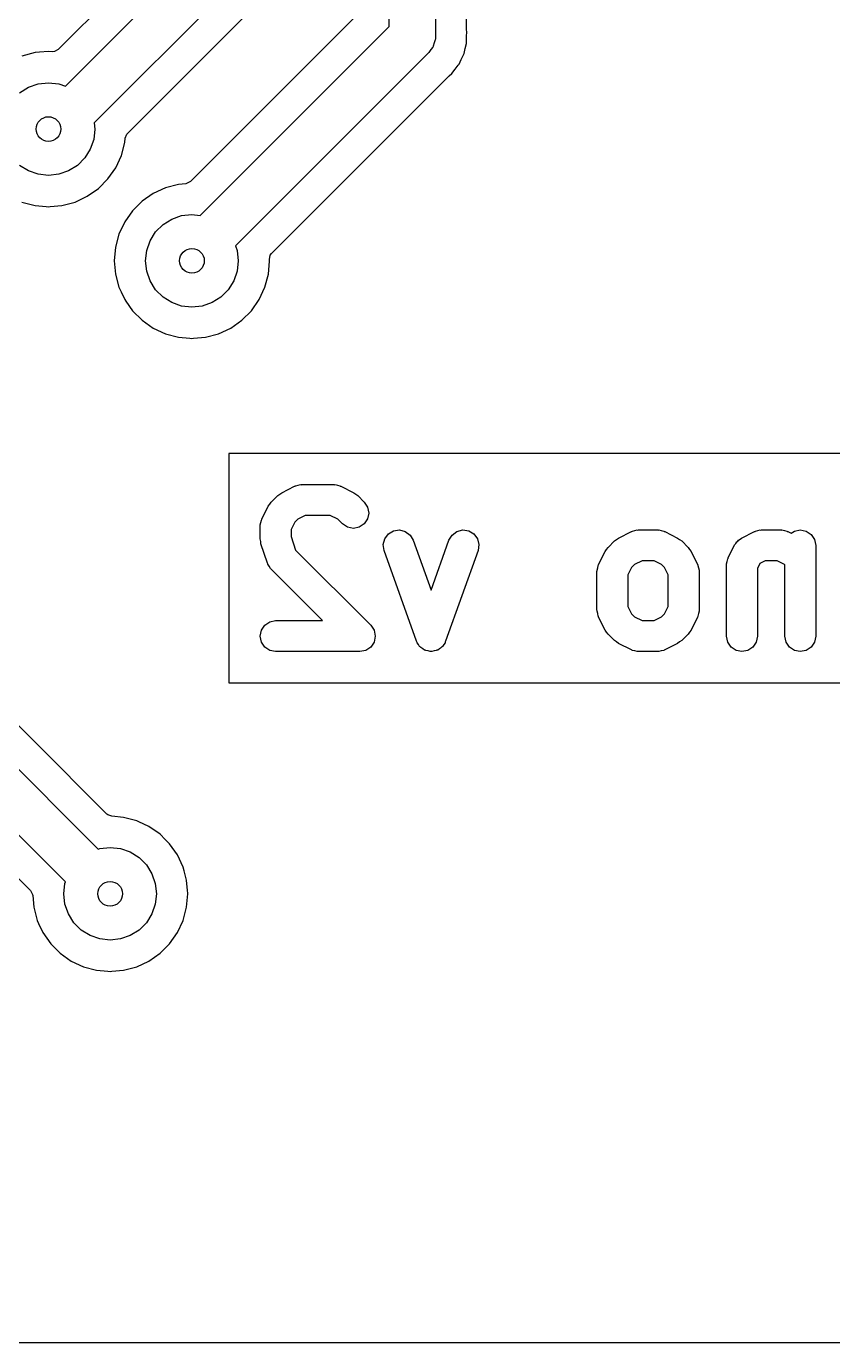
# Model space of a CAD drawing. Extents: x 4.71 to 7.86, y -5.32 to -1.9.
# Drawn here: x 6.731 to 7.244, y -5.316 to -4.477 of the extents above; entities that cross this region are included whole.
import ezdxf

# ---------------------------------------------------------------- set-up
doc = ezdxf.new("R2010")
doc.units = 0
doc.header["$MEASUREMENT"] = 0
doc.layers.add('BLACK', color=7, linetype='CONTINUOUS')

msp = doc.modelspace()

# ---------------------------------------------------------------- linework, layer by layer
at = {"layer": 'BLACK', "linetype": 'CONTINUOUS'}
for p, q in [((6.96189, -4.47753), (6.96189, -3.06671)), ((6.99142, -3.07283), (6.99142, -4.48364)), ((6.81635, -4.42703), (6.75109, -4.49229)), ((6.75565, -4.5156), (6.83748, -4.43376)), ((6.86269, -4.45032), (6.77397, -4.53903)), ((7.01112, -4.4799), (7.01112, -4.45185)), ((6.79521, -4.54566), (6.87556, -4.46531)), ((6.94076, -4.4708), (6.83527, -4.57629)), ((6.84157, -4.59785), (6.96189, -4.47753)), ((6.99142, -4.48364), (6.99129, -4.48516)), ((7.01121, -4.48082), (7.01112, -4.4799)), ((7.01112, -4.48411), (7.01121, -4.48083)), ((7.01121, -4.48083), (7.01121, -4.48082)), ((6.98964, -4.49067), (6.98833, -4.49235)), ((6.98974, -4.49038), (6.98964, -4.49067)), ((6.98992, -4.49013), (6.98974, -4.49038)), ((6.99053, -4.48809), (6.98992, -4.49013)), ((6.99122, -4.48607), (6.99053, -4.48809)), ((6.99125, -4.48565), (6.99122, -4.48607)), ((6.99131, -4.48547), (6.99125, -4.48565)), ((6.99129, -4.48516), (6.99131, -4.48547)), ((7.00951, -4.49471), (7.01022, -4.49151)), ((7.01022, -4.49151), (7.01101, -4.48832)), ((7.01101, -4.48832), (7.01112, -4.4874)), ((7.01101, -4.48832), (7.01101, -4.48832)), ((7.01112, -4.48739), (7.01112, -4.48411)), ((7.01112, -4.4874), (7.01112, -4.48739)), ((6.7363, -4.49424), (6.72798, -4.49647)), ((6.73916, -4.49399), (6.7363, -4.49424)), ((6.7363, -4.49424), (6.7363, -4.49424)), ((6.74488, -4.49349), (6.73916, -4.49399)), ((6.74722, -4.4937), (6.74488, -4.49349)), ((6.74488, -4.49349), (6.74488, -4.49349)), ((6.74868, -4.4936), (6.74722, -4.4937)), ((6.75109, -4.49229), (6.74868, -4.4936)), ((6.9871, -4.49408), (6.86396, -4.61722)), ((6.98833, -4.49235), (6.9871, -4.49408)), ((7.00636, -4.50152), (7.00774, -4.49854)), ((7.00774, -4.49854), (7.0092, -4.4956)), ((7.0092, -4.49559), (7.00951, -4.49472)), ((7.0092, -4.4956), (7.0092, -4.49559)), ((7.00951, -4.49472), (7.00951, -4.49471)), ((6.99997, -4.50908), (7.00011, -4.50894)), ((7.00011, -4.50894), (7.00183, -4.50749)), ((7.00183, -4.50749), (7.00381, -4.50487)), ((7.00381, -4.50487), (7.00587, -4.50232)), ((7.00587, -4.50231), (7.00636, -4.50152)), ((7.00587, -4.50232), (7.00587, -4.50231)), ((7.00636, -4.50152), (7.00636, -4.50152)), ((6.72647, -4.51983), (6.73207, -4.51631)), ((6.73207, -4.51631), (6.73831, -4.51413)), ((6.73831, -4.51413), (6.74488, -4.51339)), ((6.74488, -4.51339), (6.75145, -4.51413)), ((6.75145, -4.51413), (6.75565, -4.5156)), ((6.98938, -4.51967), (6.99997, -4.50908)), ((6.88698, -4.62207), (6.98938, -4.51967)), ((6.77397, -4.53903), (6.77441, -4.54291)), ((6.77367, -4.54948), (6.77149, -4.55572)), ((6.77441, -4.54291), (6.77367, -4.54948)), ((6.79355, -4.5515), (6.7938, -4.54869)), ((6.7938, -4.54869), (6.7948, -4.54613)), ((6.7948, -4.54613), (6.79521, -4.54566)), ((6.77149, -4.55572), (6.76797, -4.56132)), ((6.79132, -4.55982), (6.79355, -4.5515)), ((6.73207, -4.56952), (6.72647, -4.566)), ((6.76329, -4.566), (6.75769, -4.56952)), ((6.76797, -4.56132), (6.76329, -4.566)), ((6.78274, -4.57468), (6.78768, -4.56762)), ((6.78768, -4.56762), (6.79132, -4.55982)), ((6.73831, -4.5717), (6.73207, -4.56952)), ((6.74488, -4.57244), (6.73831, -4.5717)), ((6.75145, -4.5717), (6.74488, -4.57244)), ((6.75769, -4.56952), (6.75145, -4.5717)), ((6.77665, -4.58077), (6.78274, -4.57468)), ((6.76959, -4.58571), (6.77665, -4.58077)), ((6.81151, -4.58397), (6.80445, -4.58891)), ((6.81932, -4.58033), (6.81151, -4.58397)), ((6.81151, -4.58397), (6.81151, -4.58397)), ((6.82764, -4.5781), (6.81932, -4.58033)), ((6.81932, -4.58033), (6.81932, -4.58033)), ((6.83224, -4.5777), (6.82764, -4.5781)), ((6.82764, -4.5781), (6.82764, -4.5781)), ((6.83285, -4.57761), (6.83224, -4.5777)), ((6.83527, -4.57629), (6.83285, -4.57761)), ((6.72798, -4.58935), (6.7363, -4.59158)), ((6.7363, -4.59158), (6.7435, -4.59221)), ((6.7435, -4.59221), (6.74488, -4.59233)), ((6.74488, -4.59233), (6.74599, -4.59224)), ((6.74488, -4.59233), (6.74488, -4.59233)), ((6.74488, -4.59233), (6.74488, -4.59233)), ((6.74599, -4.59224), (6.75346, -4.59158)), ((6.75346, -4.59158), (6.76178, -4.58935)), ((6.76178, -4.58935), (6.76959, -4.58571)), ((6.80445, -4.58891), (6.79836, -4.595)), ((6.79836, -4.595), (6.79342, -4.60206)), ((6.81781, -4.60369), (6.82341, -4.60017)), ((6.82341, -4.60017), (6.82965, -4.59798)), ((6.82965, -4.59798), (6.83622, -4.59724)), ((6.83622, -4.59724), (6.84157, -4.59785)), ((6.79342, -4.60206), (6.78978, -4.60987)), ((6.79342, -4.60206), (6.79342, -4.60206)), ((6.80962, -4.61396), (6.81313, -4.60836)), ((6.81313, -4.60836), (6.81781, -4.60369)), ((6.78978, -4.60987), (6.78755, -4.61819)), ((6.78978, -4.60987), (6.78978, -4.60987)), ((6.80743, -4.6202), (6.80962, -4.61396)), ((6.86396, -4.61722), (6.86501, -4.6202)), ((6.78755, -4.61819), (6.7868, -4.62677)), ((6.78755, -4.61819), (6.78755, -4.61819)), ((6.80669, -4.62677), (6.80743, -4.6202)), ((6.86501, -4.6202), (6.86575, -4.62677)), ((6.88557, -4.62594), (6.88611, -4.62325)), ((6.88561, -4.62642), (6.88557, -4.62594)), ((6.88611, -4.62325), (6.88698, -4.62207)), ((6.7868, -4.62677), (6.7868, -4.62677)), ((6.7868, -4.62677), (6.78755, -4.63535)), ((6.80743, -4.63334), (6.80669, -4.62677)), ((6.80962, -4.63958), (6.80743, -4.63334)), ((6.86501, -4.63334), (6.86282, -4.63958)), ((6.86575, -4.62677), (6.86501, -4.63334)), ((6.88489, -4.63535), (6.88563, -4.62694)), ((6.88564, -4.62677), (6.88561, -4.62642)), ((6.88563, -4.62694), (6.88564, -4.62677)), ((6.78755, -4.63535), (6.78755, -4.63535)), ((6.78755, -4.63535), (6.78978, -4.64367)), ((6.81313, -4.64518), (6.80962, -4.63958)), ((6.86282, -4.63958), (6.85931, -4.64518)), ((6.88266, -4.64367), (6.88489, -4.63535)), ((6.78978, -4.64367), (6.78978, -4.64367)), ((6.78978, -4.64367), (6.78978, -4.64367)), ((6.78978, -4.64367), (6.79109, -4.64648)), ((6.79109, -4.64648), (6.79342, -4.65148)), ((6.79342, -4.65148), (6.79416, -4.65254)), ((6.81781, -4.64986), (6.81313, -4.64518)), ((6.82341, -4.65338), (6.81781, -4.64986)), ((6.85463, -4.64986), (6.84903, -4.65338)), ((6.85931, -4.64518), (6.85463, -4.64986)), ((6.87408, -4.65854), (6.87902, -4.65148)), ((6.87902, -4.65148), (6.88266, -4.64367)), ((6.79416, -4.65254), (6.79836, -4.65854)), ((6.79836, -4.65854), (6.80445, -4.66463)), ((6.82965, -4.65556), (6.82341, -4.65338)), ((6.83622, -4.6563), (6.82965, -4.65556)), ((6.84279, -4.65556), (6.83622, -4.6563)), ((6.84903, -4.65338), (6.84279, -4.65556)), ((6.86799, -4.66463), (6.87408, -4.65854)), ((6.80445, -4.66463), (6.81151, -4.66957)), ((6.86093, -4.66957), (6.86799, -4.66463)), ((6.81151, -4.66957), (6.81932, -4.67321)), ((6.81932, -4.67321), (6.82764, -4.67544)), ((6.82764, -4.67544), (6.83484, -4.67607)), ((6.83484, -4.67607), (6.83622, -4.67619)), ((6.83622, -4.67619), (6.83733, -4.67609)), ((6.83622, -4.67619), (6.83622, -4.67619)), ((6.83622, -4.67619), (6.83622, -4.67619)), ((6.83733, -4.67609), (6.8448, -4.67544)), ((6.8448, -4.67544), (6.85312, -4.67321)), ((6.85312, -4.67321), (6.86093, -4.66957)), ((7.61219, -4.74937), (6.8598, -4.74937)), ((6.8598, -4.74937), (6.8598, -4.89546)), ((6.8867, -4.7804), (6.89083, -4.77627)), ((6.89083, -4.77627), (6.89214, -4.77539)), ((6.89214, -4.77539), (6.89339, -4.77443)), ((6.89339, -4.77443), (6.90164, -4.7703)), ((6.90164, -4.7703), (6.90198, -4.77021)), ((6.90198, -4.77021), (6.90227, -4.77001)), ((6.90227, -4.77001), (6.90382, -4.76971)), ((6.90382, -4.76971), (6.90534, -4.76929)), ((6.90534, -4.76929), (6.90569, -4.76933)), ((6.90569, -4.76933), (6.90604, -4.76926)), ((6.90604, -4.76926), (6.92666, -4.76926)), ((6.92666, -4.76926), (6.92701, -4.76933)), ((6.92701, -4.76933), (6.92736, -4.76929)), ((6.92736, -4.76929), (6.92888, -4.76971)), ((6.92888, -4.76971), (6.93043, -4.77001)), ((6.93043, -4.77001), (6.93072, -4.77021)), ((6.93072, -4.77021), (6.93106, -4.7703)), ((6.93106, -4.7703), (6.93931, -4.77443)), ((6.93931, -4.77443), (6.94056, -4.77539)), ((6.94056, -4.77539), (6.94187, -4.77627)), ((6.94187, -4.77627), (6.94599, -4.7804)), ((6.88074, -4.7912), (6.88486, -4.78295)), ((6.88486, -4.78295), (6.88583, -4.78171)), ((6.88583, -4.78171), (6.8867, -4.7804)), ((6.94599, -4.7804), (6.94813, -4.78359)), ((6.94813, -4.78359), (6.94888, -4.78736)), ((6.87972, -4.79491), (6.88014, -4.79338)), ((6.88014, -4.79338), (6.88045, -4.79184)), ((6.88045, -4.79184), (6.88064, -4.79154)), ((6.88064, -4.79154), (6.88074, -4.7912)), ((6.90175, -4.79319), (6.89938, -4.79793)), ((6.90362, -4.79132), (6.90175, -4.79319)), ((6.90836, -4.78895), (6.90362, -4.79132)), ((6.92434, -4.78895), (6.90836, -4.78895)), ((6.92908, -4.79132), (6.92434, -4.78895)), ((6.93207, -4.79431), (6.92908, -4.79132)), ((6.94813, -4.79112), (6.94599, -4.79431)), ((6.94888, -4.78736), (6.94813, -4.79112)), ((6.8797, -4.7956), (6.87977, -4.79526)), ((6.8797, -4.80385), (6.8797, -4.7956)), ((6.87977, -4.79526), (6.87972, -4.79491)), ((6.89938, -4.79793), (6.89938, -4.80226)), ((6.89938, -4.80226), (6.90227, -4.81091)), ((6.93527, -4.79645), (6.93207, -4.79431)), ((6.93903, -4.7972), (6.93527, -4.79645)), ((6.9428, -4.79645), (6.93903, -4.7972)), ((6.94599, -4.79431), (6.9428, -4.79645)), ((6.95901, -4.80376), (6.9613, -4.80068)), ((6.9613, -4.80068), (6.96459, -4.79871)), ((6.96459, -4.79871), (6.96839, -4.79815)), ((6.96839, -4.79815), (6.97212, -4.79908)), ((6.97212, -4.79908), (6.9752, -4.80137)), ((6.9752, -4.80137), (6.97717, -4.80467)), ((6.99988, -4.80467), (7.00185, -4.80137)), ((7.00185, -4.80137), (7.00494, -4.79908)), ((7.00494, -4.79908), (7.00866, -4.79815)), ((7.00866, -4.79815), (7.01246, -4.79871)), ((7.01246, -4.79871), (7.01576, -4.80068)), ((7.01576, -4.80068), (7.01805, -4.80376)), ((7.10786, -4.8033), (7.11611, -4.79917)), ((7.11611, -4.79917), (7.11645, -4.79908)), ((7.11645, -4.79908), (7.11674, -4.79888)), ((7.11674, -4.79888), (7.11829, -4.79858)), ((7.11829, -4.79858), (7.11981, -4.79816)), ((7.11981, -4.79816), (7.12016, -4.7982)), ((7.12016, -4.7982), (7.12051, -4.79814)), ((7.12051, -4.79814), (7.13288, -4.79814)), ((7.13288, -4.79814), (7.13323, -4.7982)), ((7.13323, -4.7982), (7.13358, -4.79816)), ((7.13358, -4.79816), (7.1351, -4.79858)), ((7.1351, -4.79858), (7.13665, -4.79888)), ((7.13665, -4.79888), (7.13695, -4.79908)), ((7.13695, -4.79908), (7.13729, -4.79917)), ((7.13729, -4.79917), (7.14554, -4.8033)), ((7.18623, -4.8033), (7.19447, -4.79917)), ((7.19447, -4.79917), (7.19482, -4.79908)), ((7.19482, -4.79908), (7.19511, -4.79888)), ((7.19511, -4.79888), (7.19666, -4.79858)), ((7.19666, -4.79858), (7.19818, -4.79816)), ((7.19818, -4.79816), (7.19853, -4.7982)), ((7.19853, -4.7982), (7.19888, -4.79814)), ((7.19888, -4.79814), (7.21125, -4.79814)), ((7.21125, -4.79814), (7.2116, -4.7982)), ((7.2116, -4.7982), (7.21195, -4.79816)), ((7.21195, -4.79816), (7.21347, -4.79858)), ((7.21347, -4.79858), (7.21502, -4.79888)), ((7.21502, -4.79888), (7.21531, -4.79908)), ((7.21531, -4.79908), (7.21565, -4.79917)), ((7.21565, -4.79917), (7.21781, -4.80025)), ((7.21781, -4.80025), (7.21986, -4.79888)), ((7.21986, -4.79888), (7.22362, -4.79814)), ((7.22362, -4.79814), (7.22739, -4.79888)), ((7.22739, -4.79888), (7.23058, -4.80102)), ((7.23058, -4.80102), (7.23272, -4.80421)), ((6.88001, -4.8054), (6.8797, -4.80385)), ((6.8802, -4.80697), (6.88001, -4.8054)), ((6.88433, -4.81934), (6.8802, -4.80697)), ((6.95807, -4.80749), (6.95901, -4.80376)), ((6.95864, -4.81129), (6.95807, -4.80749)), ((6.97717, -4.80467), (6.98853, -4.83646)), ((6.98853, -4.83646), (6.99988, -4.80467)), ((7.01805, -4.80376), (7.01898, -4.80749)), ((7.01898, -4.80749), (7.01842, -4.81129)), ((7.09933, -4.81182), (7.1003, -4.81058)), ((7.1003, -4.81058), (7.10118, -4.80927)), ((7.10118, -4.80927), (7.1053, -4.80514)), ((7.1053, -4.80514), (7.10661, -4.80427)), ((7.10661, -4.80427), (7.10786, -4.8033)), ((7.14554, -4.8033), (7.14678, -4.80427)), ((7.14678, -4.80427), (7.14809, -4.80514)), ((7.14809, -4.80514), (7.15222, -4.80927)), ((7.15222, -4.80927), (7.15309, -4.81058)), ((7.15309, -4.81058), (7.15406, -4.81182)), ((7.1777, -4.81595), (7.18182, -4.8077)), ((7.18182, -4.8077), (7.18258, -4.80673)), ((7.18258, -4.80673), (7.18319, -4.80565)), ((7.18319, -4.80565), (7.18375, -4.80522)), ((7.18375, -4.80522), (7.18418, -4.80467)), ((7.18418, -4.80467), (7.18525, -4.80406)), ((7.18525, -4.80406), (7.18623, -4.8033)), ((7.23272, -4.80421), (7.23347, -4.80798)), ((7.23347, -4.80798), (7.23347, -4.81623)), ((6.90227, -4.81091), (6.95012, -4.85876)), ((6.97926, -4.86903), (6.95864, -4.81129)), ((7.01842, -4.81129), (6.9978, -4.86903)), ((7.09521, -4.82007), (7.09933, -4.81182)), ((7.12283, -4.81782), (7.11809, -4.82019)), ((7.13056, -4.81782), (7.12283, -4.81782)), ((7.1353, -4.82019), (7.13056, -4.81782)), ((7.15406, -4.81182), (7.15819, -4.82007)), ((7.17668, -4.81965), (7.1771, -4.81813)), ((7.1771, -4.81813), (7.17741, -4.81658)), ((7.17741, -4.81658), (7.17761, -4.81629)), ((7.17761, -4.81629), (7.1777, -4.81595)), ((7.2012, -4.81782), (7.19796, -4.81944)), ((7.20893, -4.81782), (7.2012, -4.81782)), ((7.21367, -4.82019), (7.20893, -4.81782)), ((7.23347, -4.81623), (7.23347, -4.81623)), ((7.23347, -4.81623), (7.23347, -4.81623)), ((7.23347, -4.81623), (7.23347, -4.86572)), ((6.8845, -4.81965), (6.88433, -4.81934)), ((6.88457, -4.81999), (6.8845, -4.81965)), ((6.88545, -4.8213), (6.88457, -4.81999)), ((6.88623, -4.82268), (6.88545, -4.8213)), ((6.88651, -4.82289), (6.88623, -4.82268)), ((6.8867, -4.82319), (6.88651, -4.82289)), ((6.9194, -4.85588), (6.8867, -4.82319)), ((7.09417, -4.82448), (7.09424, -4.82413)), ((7.09417, -4.84922), (7.09417, -4.82448)), ((7.0942, -4.82378), (7.09461, -4.82226)), ((7.09424, -4.82413), (7.0942, -4.82378)), ((7.09461, -4.82226), (7.09492, -4.82071)), ((7.09492, -4.82071), (7.09512, -4.82041)), ((7.09512, -4.82041), (7.09521, -4.82007)), ((7.11623, -4.82206), (7.11386, -4.8268)), ((7.11386, -4.8268), (7.11386, -4.8469)), ((7.11809, -4.82019), (7.11623, -4.82206)), ((7.13717, -4.82206), (7.1353, -4.82019)), ((7.13954, -4.8268), (7.13717, -4.82206)), ((7.13954, -4.8469), (7.13954, -4.8268)), ((7.15819, -4.82007), (7.15828, -4.82041)), ((7.15828, -4.82041), (7.15848, -4.82071)), ((7.15848, -4.82071), (7.15878, -4.82226)), ((7.15878, -4.82226), (7.1592, -4.82378)), ((7.1592, -4.82378), (7.15916, -4.82413)), ((7.15916, -4.82413), (7.15922, -4.82448)), ((7.15922, -4.82448), (7.15922, -4.84922)), ((7.17666, -4.82035), (7.17673, -4.82)), ((7.17666, -4.86572), (7.17666, -4.82035)), ((7.17673, -4.82), (7.17668, -4.81965)), ((7.19796, -4.81944), (7.19635, -4.82267)), ((7.19635, -4.82267), (7.19635, -4.86572)), ((7.21378, -4.8203), (7.21367, -4.82019)), ((7.21378, -4.86572), (7.21378, -4.8203)), ((7.09424, -4.84957), (7.09417, -4.84922)), ((7.0942, -4.84992), (7.09424, -4.84957)), ((7.09461, -4.85144), (7.0942, -4.84992)), ((7.09492, -4.85299), (7.09461, -4.85144)), ((7.11386, -4.8469), (7.11623, -4.85164)), ((7.11623, -4.85164), (7.11809, -4.85351)), ((7.1353, -4.85351), (7.13717, -4.85164)), ((7.13717, -4.85164), (7.13954, -4.8469)), ((7.15878, -4.85144), (7.15848, -4.85299)), ((7.1592, -4.84992), (7.15878, -4.85144)), ((7.15922, -4.84922), (7.15916, -4.84957)), ((7.15916, -4.84957), (7.1592, -4.84992)), ((6.88045, -4.86195), (6.88258, -4.85876)), ((6.88258, -4.85876), (6.88577, -4.85663)), ((6.88577, -4.85663), (6.88954, -4.85588)), ((6.88954, -4.85588), (6.9194, -4.85588)), ((6.95012, -4.85876), (6.95225, -4.86195)), ((7.09512, -4.85328), (7.09492, -4.85299)), ((7.09521, -4.85362), (7.09512, -4.85328)), ((7.09933, -4.86187), (7.09521, -4.85362)), ((7.11809, -4.85351), (7.12283, -4.85588)), ((7.12283, -4.85588), (7.13056, -4.85588)), ((7.13056, -4.85588), (7.1353, -4.85351)), ((7.15819, -4.85362), (7.15406, -4.86187)), ((7.15828, -4.85328), (7.15819, -4.85362)), ((7.15848, -4.85299), (7.15828, -4.85328)), ((6.8797, -4.86572), (6.88045, -4.86195)), ((6.88045, -4.86949), (6.8797, -4.86572)), ((6.95225, -4.86195), (6.953, -4.86572)), ((6.953, -4.86572), (6.95225, -4.86949)), ((6.97951, -4.86945), (6.97926, -4.86903)), ((6.9978, -4.86903), (6.99754, -4.86945)), ((7.1003, -4.86312), (7.09933, -4.86187)), ((7.10118, -4.86443), (7.1003, -4.86312)), ((7.1053, -4.86856), (7.10118, -4.86443)), ((7.10661, -4.86943), (7.1053, -4.86856)), ((7.14809, -4.86856), (7.14678, -4.86943)), ((7.15222, -4.86443), (7.14809, -4.86856)), ((7.15309, -4.86312), (7.15222, -4.86443)), ((7.15406, -4.86187), (7.15309, -4.86312)), ((7.17741, -4.86949), (7.17666, -4.86572)), ((7.19635, -4.86572), (7.1956, -4.86949)), ((7.21453, -4.86949), (7.21378, -4.86572)), ((7.23347, -4.86572), (7.23272, -4.86949)), ((6.88258, -4.87268), (6.88045, -4.86949)), ((6.88577, -4.87481), (6.88258, -4.87268)), ((6.88954, -4.87556), (6.88577, -4.87481)), ((6.94316, -4.87556), (6.88954, -4.87556)), ((6.94692, -4.87481), (6.94316, -4.87556)), ((6.95012, -4.87268), (6.94692, -4.87481)), ((6.95225, -4.86949), (6.95012, -4.87268)), ((6.97963, -4.86993), (6.97951, -4.86945)), ((6.98049, -4.87109), (6.97963, -4.86993)), ((6.98123, -4.87233), (6.98049, -4.87109)), ((6.98163, -4.87262), (6.98123, -4.87233)), ((6.98192, -4.87302), (6.98163, -4.87262)), ((6.98316, -4.87376), (6.98192, -4.87302)), ((6.98431, -4.87462), (6.98316, -4.87376)), ((6.98479, -4.87474), (6.98431, -4.87462)), ((6.98522, -4.87499), (6.98479, -4.87474)), ((6.98664, -4.8752), (6.98522, -4.87499)), ((6.98804, -4.87555), (6.98664, -4.8752)), ((6.98853, -4.87548), (6.98804, -4.87555)), ((6.98902, -4.87555), (6.98853, -4.87548)), ((6.99041, -4.8752), (6.98902, -4.87555)), ((6.99184, -4.87499), (6.99041, -4.8752)), ((6.99226, -4.87474), (6.99184, -4.87499)), ((6.99274, -4.87462), (6.99226, -4.87474)), ((6.9939, -4.87376), (6.99274, -4.87462)), ((6.99513, -4.87302), (6.9939, -4.87376)), ((6.99543, -4.87262), (6.99513, -4.87302)), ((6.99582, -4.87233), (6.99543, -4.87262)), ((6.99656, -4.87109), (6.99582, -4.87233)), ((6.99742, -4.86993), (6.99656, -4.87109)), ((6.99754, -4.86945), (6.99742, -4.86993)), ((7.10786, -4.8704), (7.10661, -4.86943)), ((7.11611, -4.87452), (7.10786, -4.8704)), ((7.11645, -4.87462), (7.11611, -4.87452)), ((7.11674, -4.87481), (7.11645, -4.87462)), ((7.11829, -4.87512), (7.11674, -4.87481)), ((7.11981, -4.87554), (7.11829, -4.87512)), ((7.12016, -4.87549), (7.11981, -4.87554)), ((7.12051, -4.87556), (7.12016, -4.87549)), ((7.13288, -4.87556), (7.12051, -4.87556)), ((7.13323, -4.87549), (7.13288, -4.87556)), ((7.13358, -4.87554), (7.13323, -4.87549)), ((7.1351, -4.87512), (7.13358, -4.87554)), ((7.13665, -4.87481), (7.1351, -4.87512)), ((7.13695, -4.87462), (7.13665, -4.87481)), ((7.13729, -4.87452), (7.13695, -4.87462)), ((7.14554, -4.8704), (7.13729, -4.87452)), ((7.14678, -4.86943), (7.14554, -4.8704)), ((7.17954, -4.87268), (7.17741, -4.86949)), ((7.18274, -4.87481), (7.17954, -4.87268)), ((7.1865, -4.87556), (7.18274, -4.87481)), ((7.19027, -4.87481), (7.1865, -4.87556)), ((7.19346, -4.87268), (7.19027, -4.87481)), ((7.1956, -4.86949), (7.19346, -4.87268)), ((7.21666, -4.87268), (7.21453, -4.86949)), ((7.21986, -4.87481), (7.21666, -4.87268)), ((7.22362, -4.87556), (7.21986, -4.87481)), ((7.22739, -4.87481), (7.22362, -4.87556)), ((7.23058, -4.87268), (7.22739, -4.87481)), ((7.23272, -4.86949), (7.23058, -4.87268)), ((6.73538, -4.93229), (6.68507, -4.88198)), ((6.67008, -4.89486), (6.77658, -5.00136)), ((6.8598, -4.89546), (7.61219, -4.89546)), ((6.7557, -5.02224), (6.65352, -4.92006)), ((6.78214, -4.97906), (6.73538, -4.93229)), ((6.64679, -4.94119), (6.7334, -5.0278)), ((6.78261, -4.97947), (6.78214, -4.97906)), ((6.78517, -4.98047), (6.78261, -4.97947)), ((6.79272, -4.98113), (6.78517, -4.98047)), ((6.80104, -4.98336), (6.79272, -4.98113)), ((6.80234, -4.98397), (6.80104, -4.98336)), ((6.80104, -4.98336), (6.80104, -4.98336)), ((6.80104, -4.98336), (6.80104, -4.98336)), ((6.80885, -4.987), (6.80234, -4.98397)), ((6.8159, -4.99194), (6.80885, -4.987)), ((6.80885, -4.987), (6.80885, -4.987)), ((6.80885, -4.987), (6.80885, -4.987)), ((6.81912, -4.99515), (6.8159, -4.99194)), ((6.77658, -5.00136), (6.77757, -5.00101)), ((6.77757, -5.00101), (6.78414, -5.00027)), ((6.78414, -5.00027), (6.79071, -5.00101)), ((6.79071, -5.00101), (6.79695, -5.00319)), ((6.79695, -5.00319), (6.80255, -5.00671)), ((6.82199, -4.99803), (6.81912, -4.99515)), ((6.82694, -5.00509), (6.82199, -4.99803)), ((6.80255, -5.00671), (6.80722, -5.01139)), ((6.80722, -5.01139), (6.81074, -5.01699)), ((6.83058, -5.01289), (6.82694, -5.00509)), ((6.82694, -5.00509), (6.82694, -5.00509)), ((6.82694, -5.00509), (6.82694, -5.00509)), ((6.81074, -5.01699), (6.81292, -5.02323)), ((6.83058, -5.0129), (6.83058, -5.01289)), ((6.83121, -5.01526), (6.83058, -5.0129)), ((6.83058, -5.0129), (6.83058, -5.0129)), ((6.83281, -5.02122), (6.83121, -5.01526)), ((6.7334, -5.0278), (6.73471, -5.03022)), ((6.75461, -5.0298), (6.75535, -5.02323)), ((6.75535, -5.02323), (6.7557, -5.02224)), ((6.81292, -5.02323), (6.81366, -5.0298)), ((6.83338, -5.0278), (6.83281, -5.02122)), ((6.83353, -5.02945), (6.83338, -5.0278)), ((6.73471, -5.03022), (6.73481, -5.03083)), ((6.73481, -5.03083), (6.73547, -5.03838)), ((6.75535, -5.03637), (6.75461, -5.0298)), ((6.75753, -5.04261), (6.75535, -5.03637)), ((6.81292, -5.03637), (6.81074, -5.04261)), ((6.81366, -5.0298), (6.81292, -5.03637)), ((6.83281, -5.03838), (6.83356, -5.0298)), ((6.83356, -5.0298), (6.83353, -5.02945)), ((6.73547, -5.03838), (6.73547, -5.03838)), ((6.73547, -5.03838), (6.7377, -5.0467)), ((6.76105, -5.04821), (6.75753, -5.04261)), ((6.81074, -5.04261), (6.80722, -5.04821)), ((6.83058, -5.0467), (6.83281, -5.03838)), ((6.7377, -5.0467), (6.7377, -5.0467)), ((6.7377, -5.0467), (6.7377, -5.0467)), ((6.7377, -5.0467), (6.7386, -5.04863)), ((6.7386, -5.04863), (6.74134, -5.05451)), ((6.76573, -5.05288), (6.76105, -5.04821)), ((6.77133, -5.0564), (6.76573, -5.05288)), ((6.80255, -5.05288), (6.79695, -5.0564)), ((6.80722, -5.04821), (6.80255, -5.05288)), ((6.82694, -5.05451), (6.83058, -5.0467)), ((6.74134, -5.05451), (6.74134, -5.05451)), ((6.74134, -5.05451), (6.74628, -5.06156)), ((6.74628, -5.06156), (6.75237, -5.06766)), ((6.77757, -5.05858), (6.77133, -5.0564)), ((6.78414, -5.05933), (6.77757, -5.05858)), ((6.79071, -5.05858), (6.78414, -5.05933)), ((6.79695, -5.0564), (6.79071, -5.05858)), ((6.8159, -5.06766), (6.82199, -5.06156)), ((6.82199, -5.06156), (6.82694, -5.05451)), ((6.75237, -5.06766), (6.75943, -5.0726)), ((6.80885, -5.0726), (6.8159, -5.06766)), ((6.75943, -5.0726), (6.76723, -5.07624)), ((6.76723, -5.07624), (6.77555, -5.07847)), ((6.77555, -5.07847), (6.78275, -5.0791)), ((6.78525, -5.07912), (6.79272, -5.07847)), ((6.79272, -5.07847), (6.80104, -5.07624)), ((6.80104, -5.07624), (6.80885, -5.0726)), ((6.78275, -5.0791), (6.78414, -5.07922)), ((6.78414, -5.07922), (6.78525, -5.07912)), ((6.78414, -5.07922), (6.78414, -5.07922)), ((6.78414, -5.07922), (6.78414, -5.07922)), ((7.85724, -5.3156), (6.67213, -5.3156))]:
    msp.add_line(p, q, dxfattribs=at)
at = {"layer": 'BLACK'}
for centre in [(6.74488, -4.54291), (6.83622, -4.62677), (6.78414, -5.0298)]:
    msp.add_circle(centre, 0.00787, dxfattribs=at)

doc.saveas('drawing.dxf')
